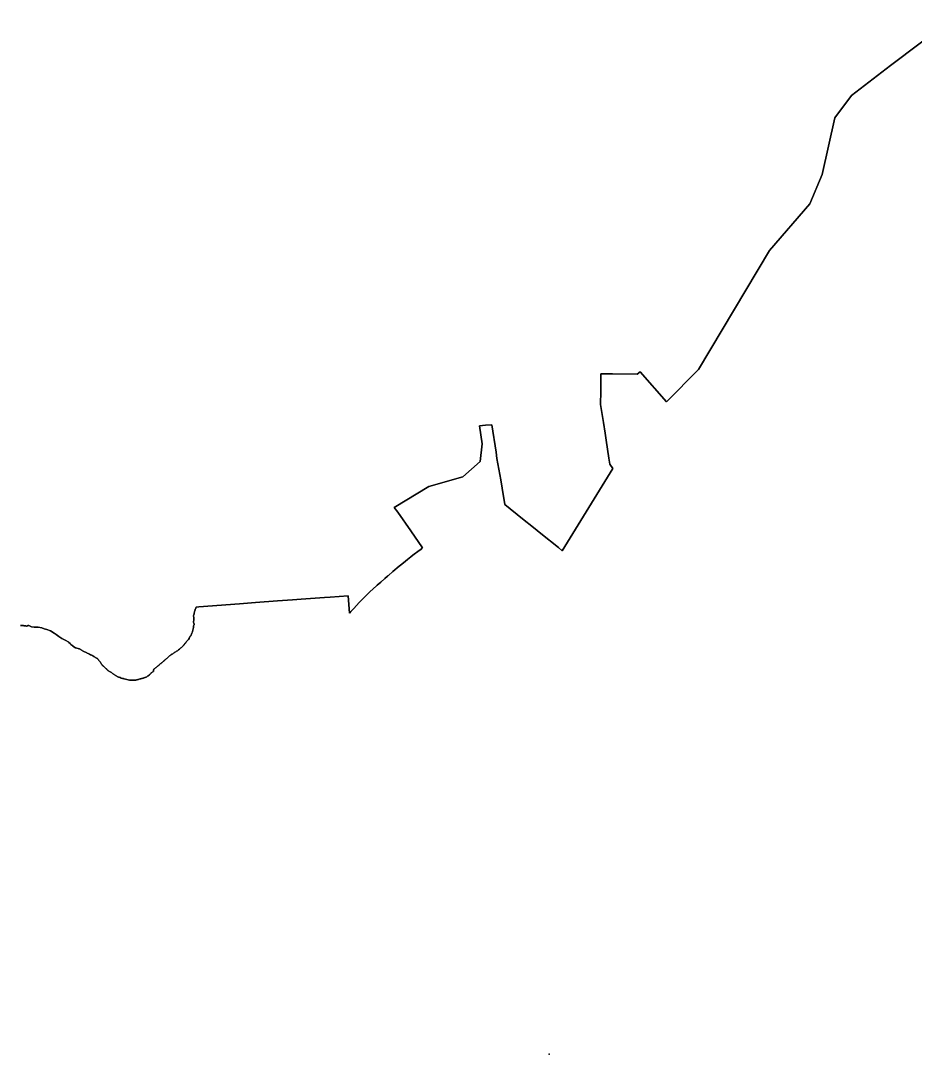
# Model space of a CAD drawing. Header units: inches. Extents: x 11258954 to 11313122, y 3645444 to 3695200.
# Drawn here: x 11275183 to 11280018, y 3676209 to 3681795 of the extents above; entities that cross this region are included whole.
import ezdxf

# ---------------------------------------------------------------- set-up
doc = ezdxf.new("R2010")
doc.units = ezdxf.units.IN
doc.header["$MEASUREMENT"] = 0
doc.layers.add('SchoolLocation_Private', color=231, linetype='Continuous')
doc.layers.add('SchoolZone_Elementary', color=251, linetype='Continuous')

msp = doc.modelspace()

# ---------------------------------------------------------------- linework, layer by layer
at = {"layer": 'SchoolLocation_Private'}
msp.add_point((11278040.0064, 3676208.7316), dxfattribs=at)
at = {"layer": 'SchoolZone_Elementary'}
for points in [[(11280204.7635, 3681794.769, 0), (11279884.6775, 3681553.1805, 0), (11279673.573, 3681390.851, 0), (11279582.882, 3681268.9135, 0), (11279514.2925, 3680964.0695, 0), (11279447.2265, 3680805.5505, 0), (11279230.7875, 3680552.53, 0), (11278846.684, 3679909.3095, 0), (11278672.923, 3679735.5485, 0), (11278531.3795, 3679897.5425, 0), (11278514, 3679885.25, 0), (11278381, 3679885.75, 0), (11278319, 3679886, 0), (11278318, 3679791, 0), (11278316, 3679722.25, 0), (11278316, 3679719.75, 0), (11278332, 3679623.25, 0), (11278342, 3679566, 0), (11278348, 3679527.5, 0), (11278362, 3679429.75, 0), (11278367, 3679397.25, 0), (11278384, 3679374, 0), (11278110, 3678929.5, 0), (11278089, 3678947.5, 0), (11277995, 3679023.25, 0), (11277955, 3679056, 0), (11277896, 3679103.5, 0), (11277799, 3679180.75, 0), (11277786, 3679268.5, 0), (11277778, 3679312.5, 0), (11277757, 3679429.5, 0), (11277752, 3679463, 0), (11277729.2895, 3679610.1325, 0), (11277694.675, 3679608.3865, 0), (11277663.3375, 3679604.9435, 0), (11277676.6535, 3679507.674, 0), (11277666.444, 3679413.237, 0), (11277573.2825, 3679330.285, 0), (11277389.5125, 3679277.9615, 0), (11277202.5, 3679164.5, 0), (11277222, 3679138.5, 0), (11277291, 3679038.25, 0), (11277354, 3678945.25, 0), (11277352, 3678943.5, 0), (11277347, 3678939.5, 0), (11277329, 3678925.75, 0), (11277310, 3678911, 0), (11277294, 3678898.5, 0), (11277291, 3678896.5, 0), (11277274, 3678882.75, 0), (11277252, 3678865, 0), (11277235, 3678851.5, 0), (11277229, 3678846.5, 0), (11277195, 3678817.5, 0), (11277171, 3678796.5, 0), (11277168, 3678794.25, 0), (11277166, 3678793, 0), (11277152, 3678780, 0), (11277129, 3678761, 0), (11277109, 3678743.5, 0), (11277106, 3678740.5, 0), (11277088, 3678724.25, 0), (11277070, 3678707.25, 0), (11277059, 3678697.25, 0), (11277054, 3678691.5, 0), (11277016, 3678654.5, 0), (11277012, 3678649.75, 0), (11276983, 3678618, 0), (11276968, 3678601.25, 0), (11276960, 3678593, 0), (11276953, 3678686.75, 0), (11276855, 3678679.5, 0), (11276825, 3678677.5, 0), (11276700, 3678668.25, 0), (11276652, 3678664.75, 0), (11276572, 3678658.75, 0), (11276453, 3678650, 0), (11276365, 3678643.5, 0), (11276147, 3678626.75, 0), (11276132, 3678625.75, 0), (11276132, 3678624.75, 0), (11276130, 3678621, 0), (11276129, 3678618.25, 0), (11276127, 3678615, 0), (11276126, 3678610.5, 0), (11276124, 3678605.75, 0), (11276123, 3678602, 0), (11276122, 3678598.25, 0), (11276121, 3678594, 0), (11276120, 3678590.5, 0), (11276120, 3678587.5, 0), (11276119, 3678585.5, 0), (11276119, 3678583.5, 0), (11276118, 3678580, 0), (11276118, 3678576.25, 0), (11276119, 3678569.25, 0), (11276119, 3678562, 0), (11276119, 3678553.75, 0), (11276118, 3678550, 0), (11276118, 3678546.25, 0), (11276118, 3678543.75, 0), (11276118, 3678541.5, 0), (11276119, 3678538, 0), (11276120, 3678534.25, 0), (11276120, 3678530.5, 0), (11276119, 3678527.25, 0), (11276118, 3678523.75, 0), (11276118, 3678520, 0), (11276117, 3678516.5, 0), (11276117, 3678514, 0), (11276116, 3678510.75, 0), (11276115, 3678506.5, 0), (11276114, 3678502, 0), (11276113, 3678498.5, 0), (11276112, 3678495.25, 0), (11276111, 3678492, 0), (11276110, 3678488.5, 0), (11276109, 3678485.5, 0), (11276108, 3678483, 0), (11276107, 3678481.25, 0), (11276106, 3678478.75, 0), (11276105, 3678476.5, 0), (11276104, 3678474.5, 0), (11276103, 3678472.5, 0), (11276102, 3678470.75, 0), (11276100, 3678468.5, 0), (11276099, 3678466.75, 0), (11276098, 3678465.75, 0), (11276096, 3678463.5, 0), (11276095, 3678459.5, 0), (11276093, 3678455.5, 0), (11276090, 3678450.5, 0), (11276086, 3678447, 0), (11276083, 3678443, 0), (11276080, 3678440, 0), (11276078, 3678436.5, 0), (11276076, 3678434, 0), (11276074, 3678431.5, 0), (11276071, 3678428.5, 0), (11276068, 3678425, 0), (11276066, 3678422.25, 0), (11276063, 3678419.5, 0), (11276061, 3678416.75, 0), (11276058, 3678413, 0), (11276054, 3678409.75, 0), (11276052, 3678407, 0), (11276049, 3678404.75, 0), (11276045, 3678401.75, 0), (11276041, 3678398.75, 0), (11276037, 3678395.5, 0), (11276034, 3678392.5, 0), (11276030, 3678389.75, 0), (11276025, 3678387, 0), (11276021, 3678384.25, 0), (11276017, 3678382.25, 0), (11276015, 3678380.75, 0), (11276012, 3678378.75, 0), (11276009, 3678376.25, 0), (11276005, 3678373.5, 0), (11276002, 3678371.5, 0), (11276000, 3678371, 0), (11275998.96, 3678370.348, 0), (11275998.398, 3678369.786, 0), (11275997.375, 3678369.125, 0), (11275996.344, 3678368.3125, 0), (11275994.2815, 3678366.8125, 0), (11275992.375, 3678365.4375, 0), (11275990.4065, 3678364, 0), (11275988.1565, 3678362.3125, 0), (11275985.75, 3678360.4375, 0), (11275983.6565, 3678358.6875, 0), (11275981.75, 3678357, 0), (11275979.9375, 3678355.3125, 0), (11275978.219, 3678353.6875, 0), (11275976.4065, 3678351.9375, 0), (11275974.5315, 3678350.1875, 0), (11275972.5315, 3678348.3125, 0), (11275969.719, 3678345.75, 0), (11275967.1875, 3678343.5, 0), (11275964.469, 3678341.0625, 0), (11275961.1565, 3678338.0625, 0), (11275958.9065, 3678335.9375, 0), (11275957.0315, 3678334.1875, 0), (11275955.375, 3678332.5625, 0), (11275953.75, 3678331.0625, 0), (11275952.1875, 3678329.625, 0), (11275950.469, 3678328.1875, 0), (11275948.594, 3678326.6875, 0), (11275946.5315, 3678325.0625, 0), (11275944.8125, 3678323.8125, 0), (11275943.2815, 3678322.75, 0), (11275941.719, 3678321.6875, 0), (11275939.9375, 3678320.3125, 0), (11275937.6875, 3678318.3125, 0), (11275935.844, 3678316.4375, 0), (11275934.1875, 3678314.6875, 0), (11275932.5315, 3678313.0625, 0), (11275931.344, 3678312, 0), (11275930.0315, 3678310.9375, 0), (11275928.625, 3678309.875, 0), (11275927.125, 3678308.6875, 0), (11275925.1875, 3678307.125, 0), (11275923.5, 3678305.8125, 0), (11275921.75, 3678304.4375, 0), (11275919.75, 3678302.875, 0), (11275915.4375, 3678299.625, 0), (11275911.469, 3678296.8125, 0), (11275907.719, 3678294.25, 0), (11275904.125, 3678291.875, 0), (11275903.094, 3678289.8125, 0), (11275902.219, 3678287.8125, 0), (11275901.6565, 3678286.0625, 0), (11275901.5315, 3678284.6875, 0), (11275901.625, 3678283.625, 0), (11275901.594, 3678282.25, 0), (11275901.5, 3678281.5, 0), (11275901.4065, 3678280.75, 0), (11275900.9375, 3678279.25, 0), (11275900.3125, 3678278.25, 0), (11275899.5, 3678277.5625, 0), (11275898.5315, 3678277, 0), (11275897.5315, 3678276.5, 0), (11275894.344, 3678274.5, 0), (11275891.4065, 3678272.125, 0), (11275888.844, 3678269.625, 0), (11275886.75, 3678267.25, 0), (11275884.8125, 3678265.1875, 0), (11275882.5315, 3678263, 0), (11275879.875, 3678260.6875, 0), (11275877.875, 3678258.875, 0), (11275876.9375, 3678258.0625, 0), (11275872.969, 3678254.625, 0), (11275869.3125, 3678251.8125, 0), (11275865.625, 3678249.5, 0), (11275861.5315, 3678247.5, 0), (11275858.875, 3678246.4375, 0), (11275856.1875, 3678245.5, 0), (11275853.594, 3678244.625, 0), (11275851.344, 3678243.875, 0), (11275849.125, 3678243.125, 0), (11275846.625, 3678242.1875, 0), (11275843.844, 3678241.25, 0), (11275840.719, 3678240.25, 0), (11275836.219, 3678239.0625, 0), (11275832.1875, 3678238.1875, 0), (11275828.4065, 3678237.4375, 0), (11275824.5315, 3678236.5, 0), (11275820.5625, 3678235.25, 0), (11275816.5, 3678233.875, 0), (11275812.6565, 3678232.625, 0), (11275809.3125, 3678231.6875, 0), (11275805.469, 3678231.0625, 0), (11275801.0625, 3678230.75, 0), (11275796, 3678230.5, 0), (11275790.125, 3678230.25, 0), (11275784.4065, 3678230.0625, 0), (11275779.594, 3678230.25, 0), (11275775.25, 3678230.625, 0), (11275770.9065, 3678231.25, 0), (11275763.8125, 3678232.5625, 0), (11275756.344, 3678234.125, 0), (11275749.1875, 3678235.8125, 0), (11275742.9065, 3678237.5, 0), (11275740.625, 3678238.125, 0), (11275738.125, 3678238.875, 0), (11275732.875, 3678240.4375, 0), (11275727, 3678242.25, 0), (11275720.3125, 3678244.5, 0), (11275715.9375, 3678246.125, 0), (11275712.25, 3678247.625, 0), (11275708.9065, 3678249.1875, 0), (11275705.5, 3678250.875, 0), (11275702.2815, 3678252.5625, 0), (11275699, 3678254.3125, 0), (11275695.9065, 3678256.0625, 0), (11275693.3125, 3678257.6875, 0), (11275691.0625, 3678259.25, 0), (11275688.5625, 3678261.0625, 0), (11275685.75, 3678263.1875, 0), (11275682.5, 3678265.6875, 0), (11275680.25, 3678267.4375, 0), (11275678.4065, 3678268.9375, 0), (11275676.6875, 3678270.25, 0), (11275674.9065, 3678271.5, 0), (11275671.0625, 3678273.8125, 0), (11275666.875, 3678276.125, 0), (11275662.875, 3678278.3125, 0), (11275659.719, 3678280.25, 0), (11275658.375, 3678281.25, 0), (11275656.844, 3678282.4375, 0), (11275655.094, 3678283.875, 0), (11275653.094, 3678285.5, 0), (11275651.0625, 3678287.125, 0), (11275650, 3678288, 0), (11275649.375, 3678288.5625, 0), (11275647.844, 3678289.875, 0), (11275646.3125, 3678291.25, 0), (11275644.094, 3678293.375, 0), (11275641.8125, 3678295.625, 0), (11275639.625, 3678297.8125, 0), (11275637.719, 3678299.6875, 0), (11275636.094, 3678301.25, 0), (11275634.25, 3678303, 0), (11275632.1875, 3678304.875, 0), (11275629.9065, 3678307.0625, 0), (11275626.969, 3678309.9375, 0), (11275624.5, 3678312.625, 0), (11275622.344, 3678315.1875, 0), (11275620.3125, 3678318.0625, 0), (11275618.6565, 3678320.6875, 0), (11275617.0315, 3678323.375, 0), (11275615.4375, 3678325.9375, 0), (11275613.9065, 3678328.0625, 0), (11275612.219, 3678330.0625, 0), (11275610.25, 3678332.125, 0), (11275608.0625, 3678334.5625, 0), (11275605.6875, 3678337.5, 0), (11275603.594, 3678340.4375, 0), (11275601.9065, 3678342.9375, 0), (11275600.25, 3678345.125, 0), (11275598.3125, 3678347.0625, 0), (11275595.6875, 3678348.875, 0), (11275592.75, 3678350.5, 0), (11275589.75, 3678352, 0), (11275587.094, 3678353.3125, 0), (11275584.2815, 3678355.0625, 0), (11275581.4375, 3678357.0625, 0), (11275580.125, 3678358, 0), (11275578.1565, 3678359.4375, 0), (11275573.9065, 3678362.0625, 0), (11275571.75, 3678363.25, 0), (11275569.969, 3678364.1875, 0), (11275568.4065, 3678365, 0), (11275566.9065, 3678365.6875, 0), (11275561.219, 3678368.4375, 0), (11275554.875, 3678371.625, 0), (11275548.625, 3678374.75, 0), (11275543.094, 3678377.5, 0), (11275540.0315, 3678379, 0), (11275536.6875, 3678380.5625, 0), (11275532.9375, 3678382.3125, 0), (11275528.6875, 3678384.3125, 0), (11275524.719, 3678386.125, 0), (11275521.3125, 3678387.75, 0), (11275518.1875, 3678389.3125, 0), (11275515.094, 3678391.0625, 0), (11275512.3125, 3678392.75, 0), (11275509.469, 3678394.5625, 0), (11275506.6875, 3678396.3125, 0), (11275504.094, 3678397.875, 0), (11275501.125, 3678399.4375, 0), (11275497.9375, 3678400.9375, 0), (11275494.3125, 3678402.5, 0), (11275479.055, 3678405.89, 0), (11275465.6045, 3678414.989, 0), (11275464.826, 3678415.599, 0), (11275453.7365, 3678424.2855, 0), (11275452.973, 3678425.0915, 0), (11275450.176, 3678428.044, 0), (11275444.495, 3678434.04, 0), (11275443.055, 3678435.5605, 0), (11275423.4725, 3678446.044, 0), (11275406.4615, 3678455.143, 0), (11275389.6485, 3678466.4175, 0), (11275374.813, 3678477.099, 0), (11275364.3295, 3678485.6045, 0), (11275344.5495, 3678496.879, 0), (11275325.5605, 3678505.187, 0), (11275309.934, 3678507.3625, 0), (11275297.2745, 3678513.6925, 0), (11275278.2855, 3678517.2525, 0), (11275255.7365, 3678517.2525, 0), (11275242.4835, 3678519.4285, 0), (11275234.5715, 3678522.198, 0), (11275227.6485, 3678526.3515, 0), (11275223.875, 3678526.75, 0), (11275222.3125, 3678525.5625, 0), (11275221.5315, 3678525, 0), (11275220.719, 3678524.5625, 0), (11275219.844, 3678524.125, 0), (11275217.844, 3678523.5625, 0), (11275215.719, 3678523.375, 0), (11275213.6565, 3678523.4375, 0), (11275211.844, 3678523.6875, 0), (11275210.1565, 3678523.9375, 0), (11275208.2815, 3678524.1875, 0), (11275206.1875, 3678524.375, 0), (11275203.844, 3678524.6875, 0), (11275201.25, 3678525.125, 0), (11275199.0315, 3678525.5, 0), (11275196.969, 3678525.8125, 0), (11275196.481, 3678525.884, 0), (11275194.844, 3678526.125, 0), (11275191.469, 3678526.375, 0), (11275187.9065, 3678526.5, 0), (11275184.5315, 3678526.625, 0), (11275181.6565, 3678526.6875, 0)], [(11275181.6565, 3678526.6875, 0), (11275184.5315, 3678526.625, 0), (11275187.9065, 3678526.5, 0), (11275191.469, 3678526.375, 0), (11275194.844, 3678526.125, 0), (11275196.481, 3678525.884, 0), (11275196.969, 3678525.8125, 0), (11275199.0315, 3678525.5, 0), (11275201.25, 3678525.125, 0), (11275203.844, 3678524.6875, 0), (11275206.1875, 3678524.375, 0), (11275208.2815, 3678524.1875, 0), (11275210.1565, 3678523.9375, 0), (11275211.844, 3678523.6875, 0), (11275213.6565, 3678523.4375, 0), (11275215.719, 3678523.375, 0), (11275217.844, 3678523.5625, 0), (11275219.844, 3678524.125, 0), (11275220.719, 3678524.5625, 0), (11275221.5315, 3678525, 0), (11275222.3125, 3678525.5625, 0), (11275223.875, 3678526.75, 0), (11275227.6485, 3678526.3515, 0), (11275234.5715, 3678522.198, 0), (11275242.4835, 3678519.4285, 0), (11275255.7365, 3678517.2525, 0), (11275278.2855, 3678517.2525, 0), (11275297.2745, 3678513.6925, 0), (11275309.934, 3678507.3625, 0), (11275325.5605, 3678505.187, 0), (11275344.5495, 3678496.879, 0), (11275364.3295, 3678485.6045, 0), (11275374.813, 3678477.099, 0), (11275389.6485, 3678466.4175, 0), (11275406.4615, 3678455.143, 0), (11275423.4725, 3678446.044, 0), (11275443.055, 3678435.5605, 0), (11275444.495, 3678434.04, 0), (11275450.176, 3678428.044, 0), (11275452.973, 3678425.0915, 0), (11275453.7365, 3678424.2855, 0), (11275464.826, 3678415.599, 0), (11275465.6045, 3678414.989, 0), (11275479.055, 3678405.89, 0), (11275494.3125, 3678402.5, 0), (11275497.9375, 3678400.9375, 0), (11275501.125, 3678399.4375, 0), (11275504.094, 3678397.875, 0), (11275506.6875, 3678396.3125, 0), (11275509.469, 3678394.5625, 0), (11275512.3125, 3678392.75, 0), (11275515.094, 3678391.0625, 0), (11275518.1875, 3678389.3125, 0), (11275521.3125, 3678387.75, 0), (11275524.719, 3678386.125, 0), (11275528.6875, 3678384.3125, 0), (11275532.9375, 3678382.3125, 0), (11275536.6875, 3678380.5625, 0), (11275540.0315, 3678379, 0), (11275543.094, 3678377.5, 0), (11275548.625, 3678374.75, 0), (11275554.875, 3678371.625, 0), (11275561.219, 3678368.4375, 0), (11275566.9065, 3678365.6875, 0), (11275568.4065, 3678365, 0), (11275569.969, 3678364.1875, 0), (11275571.75, 3678363.25, 0), (11275573.9065, 3678362.0625, 0), (11275578.1565, 3678359.4375, 0), (11275580.125, 3678358, 0), (11275581.4375, 3678357.0625, 0), (11275584.2815, 3678355.0625, 0), (11275587.094, 3678353.3125, 0), (11275589.75, 3678352, 0), (11275592.75, 3678350.5, 0), (11275595.6875, 3678348.875, 0), (11275598.3125, 3678347.0625, 0), (11275600.25, 3678345.125, 0), (11275601.9065, 3678342.9375, 0), (11275603.594, 3678340.4375, 0), (11275605.6875, 3678337.5, 0), (11275608.0625, 3678334.5625, 0), (11275610.25, 3678332.125, 0), (11275612.219, 3678330.0625, 0), (11275613.9065, 3678328.0625, 0), (11275615.4375, 3678325.9375, 0), (11275617.0315, 3678323.375, 0), (11275618.6565, 3678320.6875, 0), (11275620.3125, 3678318.0625, 0), (11275622.344, 3678315.1875, 0), (11275624.5, 3678312.625, 0), (11275626.969, 3678309.9375, 0), (11275629.9065, 3678307.0625, 0), (11275632.1875, 3678304.875, 0), (11275634.25, 3678303, 0), (11275636.094, 3678301.25, 0), (11275637.719, 3678299.6875, 0), (11275639.625, 3678297.8125, 0), (11275641.8125, 3678295.625, 0), (11275644.094, 3678293.375, 0), (11275646.3125, 3678291.25, 0), (11275647.844, 3678289.875, 0), (11275649.375, 3678288.5625, 0), (11275650, 3678288, 0), (11275651.0625, 3678287.125, 0), (11275653.094, 3678285.5, 0), (11275655.094, 3678283.875, 0), (11275656.844, 3678282.4375, 0), (11275658.375, 3678281.25, 0), (11275659.719, 3678280.25, 0), (11275662.875, 3678278.3125, 0), (11275666.875, 3678276.125, 0), (11275671.0625, 3678273.8125, 0), (11275674.9065, 3678271.5, 0), (11275676.6875, 3678270.25, 0), (11275678.4065, 3678268.9375, 0), (11275680.25, 3678267.4375, 0), (11275682.5, 3678265.6875, 0), (11275685.75, 3678263.1875, 0), (11275688.5625, 3678261.0625, 0), (11275691.0625, 3678259.25, 0), (11275693.3125, 3678257.6875, 0), (11275695.9065, 3678256.0625, 0), (11275699, 3678254.3125, 0), (11275702.2815, 3678252.5625, 0), (11275705.5, 3678250.875, 0), (11275708.9065, 3678249.1875, 0), (11275712.25, 3678247.625, 0), (11275715.9375, 3678246.125, 0), (11275720.3125, 3678244.5, 0), (11275727, 3678242.25, 0), (11275732.875, 3678240.4375, 0), (11275738.125, 3678238.875, 0), (11275740.625, 3678238.125, 0), (11275742.9065, 3678237.5, 0), (11275749.1875, 3678235.8125, 0), (11275756.344, 3678234.125, 0), (11275763.8125, 3678232.5625, 0), (11275770.9065, 3678231.25, 0), (11275775.25, 3678230.625, 0), (11275779.594, 3678230.25, 0), (11275784.4065, 3678230.0625, 0), (11275790.125, 3678230.25, 0), (11275796, 3678230.5, 0), (11275801.0625, 3678230.75, 0), (11275805.469, 3678231.0625, 0), (11275809.3125, 3678231.6875, 0), (11275812.6565, 3678232.625, 0), (11275816.5, 3678233.875, 0), (11275820.5625, 3678235.25, 0), (11275824.5315, 3678236.5, 0), (11275828.4065, 3678237.4375, 0), (11275832.1875, 3678238.1875, 0), (11275836.219, 3678239.0625, 0), (11275840.719, 3678240.25, 0), (11275843.844, 3678241.25, 0), (11275846.625, 3678242.1875, 0), (11275849.125, 3678243.125, 0), (11275851.344, 3678243.875, 0), (11275853.594, 3678244.625, 0), (11275856.1875, 3678245.5, 0), (11275858.875, 3678246.4375, 0), (11275861.5315, 3678247.5, 0), (11275865.625, 3678249.5, 0), (11275869.3125, 3678251.8125, 0), (11275872.969, 3678254.625, 0), (11275876.9375, 3678258.0625, 0), (11275877.875, 3678258.875, 0), (11275879.875, 3678260.6875, 0), (11275882.5315, 3678263, 0), (11275884.8125, 3678265.1875, 0), (11275886.75, 3678267.25, 0), (11275888.844, 3678269.625, 0), (11275891.4065, 3678272.125, 0), (11275894.344, 3678274.5, 0), (11275897.5315, 3678276.5, 0), (11275898.5315, 3678277, 0), (11275899.5, 3678277.5625, 0), (11275900.3125, 3678278.25, 0), (11275900.9375, 3678279.25, 0), (11275901.4065, 3678280.75, 0), (11275901.5, 3678281.5, 0), (11275901.594, 3678282.25, 0), (11275901.625, 3678283.625, 0), (11275901.5315, 3678284.6875, 0), (11275901.6565, 3678286.0625, 0), (11275902.219, 3678287.8125, 0), (11275903.094, 3678289.8125, 0), (11275904.125, 3678291.875, 0), (11275907.719, 3678294.25, 0), (11275911.469, 3678296.8125, 0), (11275915.4375, 3678299.625, 0), (11275919.75, 3678302.875, 0), (11275921.75, 3678304.4375, 0), (11275923.5, 3678305.8125, 0), (11275925.1875, 3678307.125, 0), (11275927.125, 3678308.6875, 0), (11275928.625, 3678309.875, 0), (11275930.0315, 3678310.9375, 0), (11275931.344, 3678312, 0), (11275932.5315, 3678313.0625, 0), (11275934.1875, 3678314.6875, 0), (11275935.844, 3678316.4375, 0), (11275937.6875, 3678318.3125, 0), (11275939.9375, 3678320.3125, 0), (11275941.719, 3678321.6875, 0), (11275943.2815, 3678322.75, 0), (11275944.8125, 3678323.8125, 0), (11275946.5315, 3678325.0625, 0), (11275948.594, 3678326.6875, 0), (11275950.469, 3678328.1875, 0), (11275952.1875, 3678329.625, 0), (11275953.75, 3678331.0625, 0), (11275955.375, 3678332.5625, 0), (11275957.0315, 3678334.1875, 0), (11275958.9065, 3678335.9375, 0), (11275961.1565, 3678338.0625, 0), (11275964.469, 3678341.0625, 0), (11275967.1875, 3678343.5, 0), (11275969.719, 3678345.75, 0), (11275972.5315, 3678348.3125, 0), (11275974.5315, 3678350.1875, 0), (11275976.4065, 3678351.9375, 0), (11275978.219, 3678353.6875, 0), (11275979.9375, 3678355.3125, 0), (11275981.75, 3678357, 0), (11275983.6565, 3678358.6875, 0), (11275985.75, 3678360.4375, 0), (11275988.1565, 3678362.3125, 0), (11275990.4065, 3678364, 0), (11275992.375, 3678365.4375, 0), (11275994.2815, 3678366.8125, 0), (11275996.344, 3678368.3125, 0), (11275997.375, 3678369.125, 0), (11275998.398, 3678369.786, 0), (11275998.96, 3678370.348, 0), (11276000, 3678371, 0), (11276002, 3678371.5, 0), (11276005, 3678373.5, 0), (11276009, 3678376.25, 0), (11276012, 3678378.75, 0), (11276015, 3678380.75, 0), (11276017, 3678382.25, 0), (11276021, 3678384.25, 0), (11276025, 3678387, 0), (11276030, 3678389.75, 0), (11276034, 3678392.5, 0), (11276037, 3678395.5, 0), (11276041, 3678398.75, 0), (11276045, 3678401.75, 0), (11276049, 3678404.75, 0), (11276052, 3678407, 0), (11276054, 3678409.75, 0), (11276058, 3678413, 0), (11276061, 3678416.75, 0), (11276063, 3678419.5, 0), (11276066, 3678422.25, 0), (11276068, 3678425, 0), (11276071, 3678428.5, 0), (11276074, 3678431.5, 0), (11276076, 3678434, 0), (11276078, 3678436.5, 0), (11276080, 3678440, 0), (11276083, 3678443, 0), (11276086, 3678447, 0), (11276090, 3678450.5, 0), (11276093, 3678455.5, 0), (11276095, 3678459.5, 0), (11276096, 3678463.5, 0), (11276098, 3678465.75, 0), (11276099, 3678466.75, 0), (11276100, 3678468.5, 0), (11276102, 3678470.75, 0), (11276103, 3678472.5, 0), (11276104, 3678474.5, 0), (11276105, 3678476.5, 0), (11276106, 3678478.75, 0), (11276107, 3678481.25, 0), (11276108, 3678483, 0), (11276109, 3678485.5, 0), (11276110, 3678488.5, 0), (11276111, 3678492, 0), (11276112, 3678495.25, 0), (11276113, 3678498.5, 0), (11276114, 3678502, 0), (11276115, 3678506.5, 0), (11276116, 3678510.75, 0), (11276117, 3678514, 0), (11276117, 3678516.5, 0), (11276118, 3678520, 0), (11276118, 3678523.75, 0), (11276119, 3678527.25, 0), (11276120, 3678530.5, 0), (11276120, 3678534.25, 0), (11276119, 3678538, 0), (11276118, 3678541.5, 0), (11276118, 3678543.75, 0), (11276118, 3678546.25, 0), (11276118, 3678550, 0), (11276119, 3678553.75, 0), (11276119, 3678562, 0), (11276119, 3678569.25, 0), (11276118, 3678576.25, 0), (11276118, 3678580, 0), (11276119, 3678583.5, 0), (11276119, 3678585.5, 0), (11276120, 3678587.5, 0), (11276120, 3678590.5, 0), (11276121, 3678594, 0), (11276122, 3678598.25, 0), (11276123, 3678602, 0), (11276124, 3678605.75, 0), (11276126, 3678610.5, 0), (11276127, 3678615, 0), (11276129, 3678618.25, 0), (11276130, 3678621, 0), (11276132, 3678624.75, 0), (11276132, 3678625.75, 0), (11276147, 3678626.75, 0), (11276365, 3678643.5, 0), (11276453, 3678650, 0), (11276572, 3678658.75, 0), (11276652, 3678664.75, 0), (11276700, 3678668.25, 0), (11276825, 3678677.5, 0), (11276855, 3678679.5, 0), (11276953, 3678686.75, 0), (11276960, 3678593, 0), (11276968, 3678601.25, 0), (11276983, 3678618, 0), (11277012, 3678649.75, 0), (11277016, 3678654.5, 0), (11277054, 3678691.5, 0), (11277059, 3678697.25, 0), (11277070, 3678707.25, 0), (11277088, 3678724.25, 0), (11277106, 3678740.5, 0), (11277109, 3678743.5, 0), (11277129, 3678761, 0), (11277152, 3678780, 0), (11277166, 3678793, 0), (11277168, 3678794.25, 0), (11277171, 3678796.5, 0), (11277195, 3678817.5, 0), (11277229, 3678846.5, 0), (11277235, 3678851.5, 0), (11277252, 3678865, 0), (11277274, 3678882.75, 0), (11277291, 3678896.5, 0), (11277294, 3678898.5, 0), (11277310, 3678911, 0), (11277329, 3678925.75, 0), (11277347, 3678939.5, 0), (11277352, 3678943.5, 0), (11277354, 3678945.25, 0), (11277291, 3679038.25, 0), (11277222, 3679138.5, 0), (11277202.5, 3679164.5, 0), (11277389.5125, 3679277.9615, 0), (11277573.2825, 3679330.285, 0), (11277666.444, 3679413.237, 0), (11277676.6535, 3679507.674, 0), (11277663.3375, 3679604.9435, 0), (11277694.675, 3679608.3865, 0), (11277729.2895, 3679610.1325, 0), (11277752, 3679463, 0), (11277757, 3679429.5, 0), (11277778, 3679312.5, 0), (11277786, 3679268.5, 0), (11277799, 3679180.75, 0), (11277896, 3679103.5, 0), (11277955, 3679056, 0), (11277995, 3679023.25, 0), (11278089, 3678947.5, 0), (11278110, 3678929.5, 0), (11278384, 3679374, 0), (11278367, 3679397.25, 0), (11278362, 3679429.75, 0), (11278348, 3679527.5, 0), (11278342, 3679566, 0), (11278332, 3679623.25, 0), (11278316, 3679719.75, 0), (11278316, 3679722.25, 0), (11278318, 3679791, 0), (11278319, 3679886, 0), (11278381, 3679885.75, 0), (11278514, 3679885.25, 0), (11278531.3795, 3679897.5425, 0), (11278672.923, 3679735.5485, 0), (11278846.684, 3679909.3095, 0), (11279230.7875, 3680552.53, 0), (11279447.2265, 3680805.5505, 0), (11279514.2925, 3680964.0695, 0), (11279582.882, 3681268.9135, 0), (11279673.573, 3681390.851, 0), (11279884.6775, 3681553.1805, 0), (11280204.7635, 3681794.769, 0)]]:
    msp.add_polyline3d(points, dxfattribs=at)

doc.saveas('drawing.dxf')
